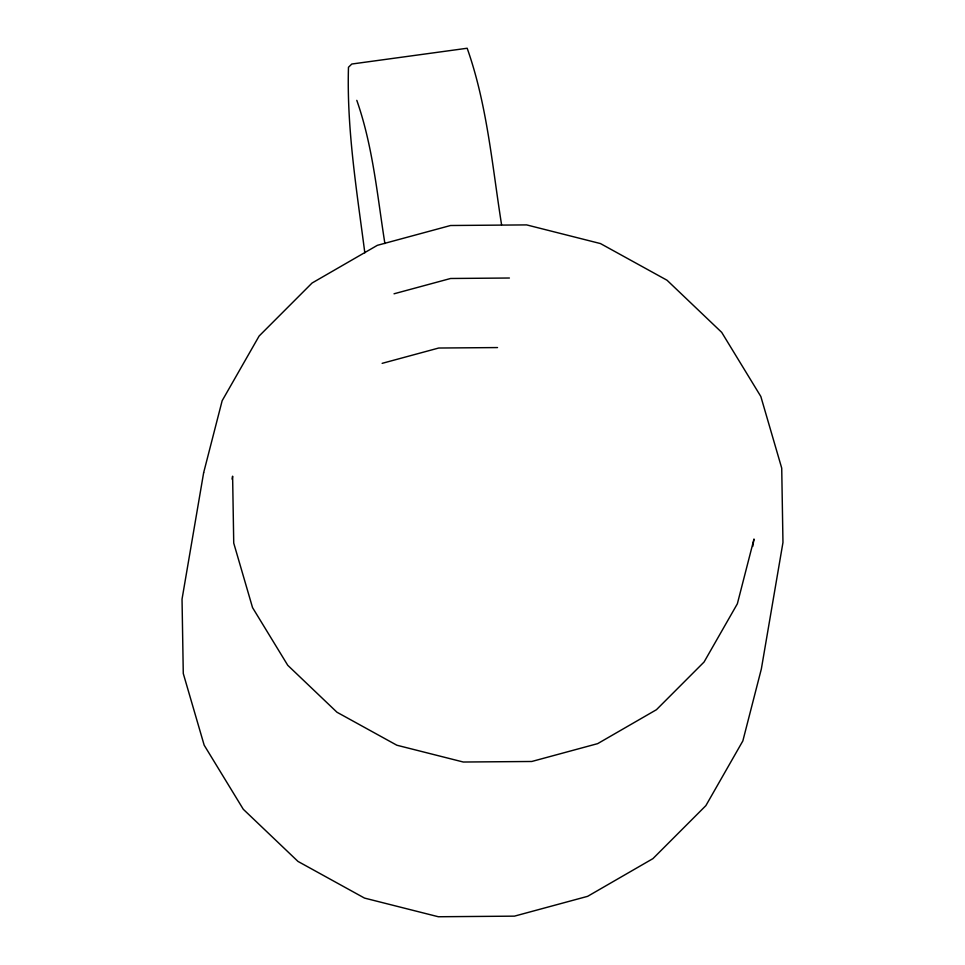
<?xml version="1.0" encoding="UTF-8"?>
<svg xmlns="http://www.w3.org/2000/svg" width="965" height="965" viewBox="0 0 965 965"><rect width="100%" height="100%" fill="white"/><g stroke="black" fill="none" stroke-linecap="round" stroke-linejoin="round"><path stroke-width="1.45" d="M232.107 479.159L232.613 476.191L233.735 543.114L252.541 607.612L287.751 665.295L336.966 712.23L396.844 745.221L463.296 762.024L531.787 761.481L597.661 743.641L656.429 709.721L704.064 662.014L737.356 603.788L754.003 539.013L752.736 546.431M394.034 293.794L450.595 278.487L509.399 278.017M382.14 363.347L438.701 348.027L497.518 347.569M356.797 100.348C372.936 146.342 377.303 195.618 384.89 243.554M364.818 252.83C356.881 191.323 346.64 129.443 348.474 67.26L351.803 64.028L467.169 48.25C487.204 104.823 492.174 165.618 501.559 224.628M203.651 472.693L182.035 599.156L183.278 673.51L204.17 745.173L243.289 809.273L297.98 861.419L364.517 898.089L438.351 916.75L514.454 916.147L587.649 896.328L652.931 858.633L705.873 805.63L742.845 740.939L761.349 668.962L782.965 542.499L781.722 468.146L760.83 396.482L721.711 332.382L667.02 280.236L600.483 243.578L526.649 224.905L450.546 225.508L377.351 245.327L312.069 283.022L259.127 336.025L222.155 400.716L203.651 472.693"/></g></svg>
